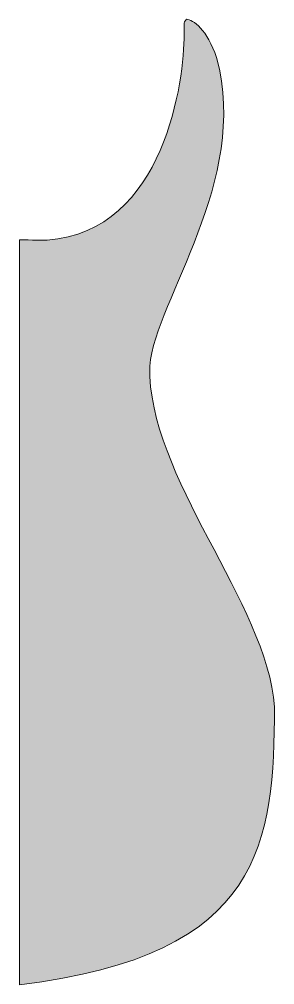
# Model space of a CAD drawing. Header units: millimetres. Extents: x -141 to -43, y -1122 to -751.
import ezdxf

# ---------------------------------------------------------------- set-up
doc = ezdxf.new("R2010")
doc.units = ezdxf.units.MM
doc.header["$MEASUREMENT"] = 0
doc.layers.add('Layer 1', color=7, linetype='Continuous')

# ---------------------------------------------------------------- blocks, each defined once
blk = doc.blocks.new('block 5')
at = {"layer": 'Layer 1', "true_color": 0x031ca6}
h = blk.add_hatch(color=164, dxfattribs=at)
edge = h.paths.add_edge_path()
edge.add_spline(control_points=[(-90.96, -883.84), (-88.54, -857.58), (-52.61, -813.09), (-65.3, -765.3), (-65.3, -765.3), (-65.3, -765.3), (-65.3, -765.3), (-68.83, -754.6), (-74.45, -750.56), (-76.88, -750.56), (-76.88, -750.56), (-76.88, -750.56), (-76.88, -750.56), (-78.24, -751.71), (-77.69, -753), (-77.77, -756.38), (-77.65, -773.22), (-85.01, -832.13), (-130.29, -835.43), (-130.29, -835.43), (-130.3, -835.43), (-130.3, -835.43), (-135.46, -835.43), (-140.98, -835.3), (-140.98, -835.3), (-140.98, -835.3), (-140.98, -1121.61), (-140.98, -1121.61), (-46.57, -1110.35), (-43.55, -1066.47), (-43.05, -1014.83), (-43.05, -1014.83), (-43.05, -1014.83), (-43.05, -1014.83), (-45.97, -974.97), (-92.01, -925.94), (-90.96, -883.84)], knot_values=[0, 0, 0, 0, 1, 1, 1, 2, 2, 2, 3, 3, 3, 4, 4, 4, 5, 5, 5, 6, 6, 6, 7, 7, 7, 8, 8, 8, 9, 9, 9, 10, 10, 10, 11, 11, 11, 12, 12, 12, 12], degree=3, periodic=1)
at = {"layer": 'Layer 1', "lineweight": 0}
blk.add_open_spline([(-90.96, -883.84), (-88.54, -857.58), (-52.61, -813.09), (-65.3, -765.3), (-65.3, -765.3), (-65.3, -765.3), (-65.3, -765.3), (-68.83, -754.6), (-74.45, -750.56), (-76.88, -750.56), (-76.88, -750.56), (-76.88, -750.56), (-76.88, -750.56), (-78.24, -751.71), (-77.69, -753), (-77.77, -756.38), (-77.65, -773.22), (-85.01, -832.13), (-130.29, -835.43), (-130.29, -835.43), (-130.3, -835.43), (-130.3, -835.43), (-135.46, -835.43), (-140.98, -835.3), (-140.98, -835.3), (-140.98, -835.3), (-140.98, -1121.61), (-140.98, -1121.61), (-46.57, -1110.35), (-43.55, -1066.47), (-43.05, -1014.83), (-43.05, -1014.83), (-43.05, -1014.83), (-43.05, -1014.83), (-45.97, -974.97), (-92.01, -925.94), (-90.96, -883.84)], degree=3, knots=[0, 0, 0, 0, 1, 1, 1, 2, 2, 2, 3, 3, 3, 4, 4, 4, 5, 5, 5, 6, 6, 6, 7, 7, 7, 8, 8, 8, 9, 9, 9, 10, 10, 10, 11, 11, 11, 12, 12, 12, 12], dxfattribs=at)
blk = doc.blocks.new('block 4')
at = {"layer": 'Layer 1'}
blk.add_blockref('block 5', (0, 0), dxfattribs=at)
blk = doc.blocks.new('block 3')
at = {"layer": 'Layer 1'}
blk.add_blockref('block 4', (0, 0), dxfattribs=at)
blk = doc.blocks.new('block 2')
at = {"layer": 'Layer 1'}
blk.add_blockref('block 3', (0, 0), dxfattribs=at)

msp = doc.modelspace()

# ---------------------------------------------------------------- block references
at = {"layer": 'Layer 1'}
msp.add_blockref('block 2', (0, 0), dxfattribs=at)

doc.saveas('drawing.dxf')
